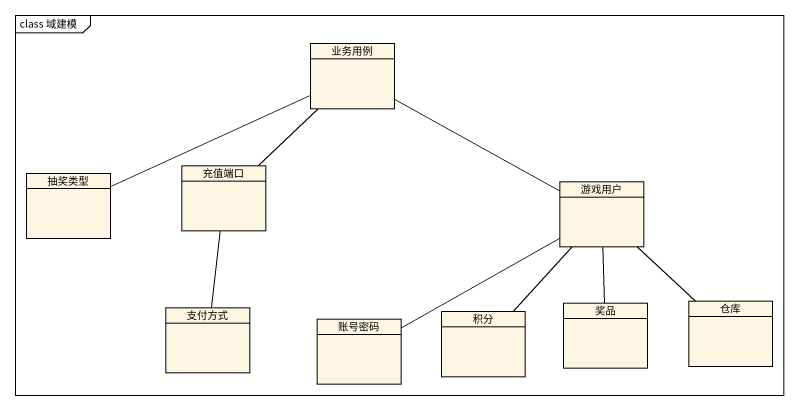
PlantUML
@startuml
mainframe class 域建模
hide circle
hide empty members
class 业务用例
class 充值端口
class 抽奖类型
class 游戏用户
class 支付方式
class 账号密码
class 积分
class 奖品
class 仓库
业务用例 -- 充值端口
业务用例 -left- 抽奖类型
业务用例 -right- 游戏用户
充值端口 -- 支付方式
游戏用户 -left- 账号密码
游戏用户 -- 积分
游戏用户 -- 奖品
游戏用户 -- 仓库
@enduml
